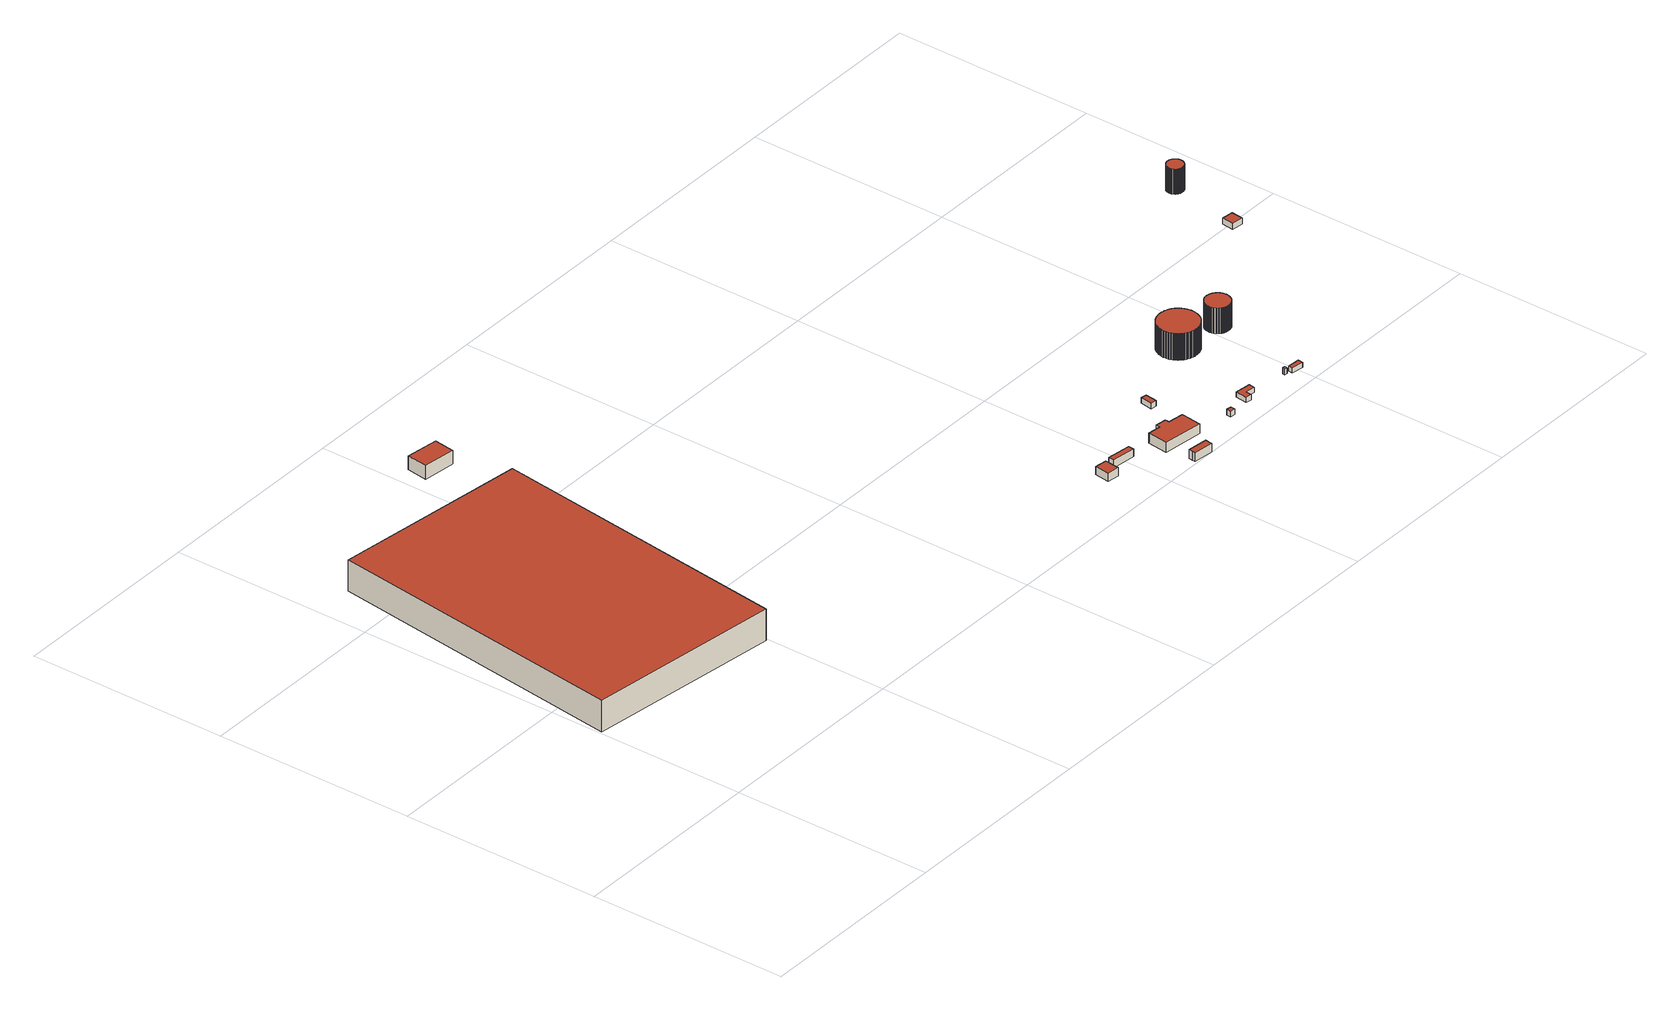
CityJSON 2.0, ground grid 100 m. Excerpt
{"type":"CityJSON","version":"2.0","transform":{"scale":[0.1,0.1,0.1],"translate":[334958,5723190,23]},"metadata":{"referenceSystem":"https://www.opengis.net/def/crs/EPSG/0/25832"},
"CityObjects":{
"building1":{"type":"Building","attributes":{"Geometrietyp2DReferenz":"3000","Gemeindeschluessel":"05170048","function":"31001_2150","roofType":"1000","measuredHeight":16.04},"address":[{"country":"Germany","locality":"Wesel","thoroughfareNumber":"14","thoroughfareName":"Zum Rhein-Lippe-Hafen"}],"geometry":[{"type":"Solid","lod":"2","boundaries":[[[[0,1,2,3]],[[4,5,1,0]],[[6,7,5,4]],[[3,2,7,6]],[[4,0,3,6]],[[1,5,7,2]]]],"semantics":{"surfaces":[{"type":"WallSurface"},{"type":"RoofSurface"},{"type":"GroundSurface"}],"values":[[0,0,0,0,1,2]]}}]},
"building2":{"type":"Building","attributes":{"Geometrietyp2DReferenz":"3000","Gemeindeschluessel":"05170048","function":"31001_2020","roofType":"1000","measuredHeight":7.1},"address":[{"country":"Germany","locality":"Wesel","thoroughfareNumber":"14","thoroughfareName":"Zum Rhein-Lippe-Hafen"}],"geometry":[{"type":"Solid","lod":"2","boundaries":[[[[8,9,10,11]],[[12,13,9,8]],[[14,15,13,12]],[[11,10,15,14]],[[12,8,11,14]],[[9,13,15,10]]]],"semantics":{"surfaces":[{"type":"WallSurface"},{"type":"RoofSurface"},{"type":"GroundSurface"}],"values":[[0,0,0,0,1,2]]}}]},
"building3":{"type":"Building","attributes":{"Geometrietyp2DReferenz":"3000","Gemeindeschluessel":"05170048","function":"31001_2112","roofType":"1000","measuredHeight":4.19},"geometry":[{"type":"Solid","lod":"2","boundaries":[[[[16,17,18,19]],[[20,21,17,16]],[[22,23,21,20]],[[19,18,23,22]],[[20,16,19,22]],[[17,21,23,18]]]],"semantics":{"surfaces":[{"type":"WallSurface"},{"type":"RoofSurface"},{"type":"GroundSurface"}],"values":[[0,0,0,0,1,2]]}}]},
"building4":{"type":"Building","attributes":{"Geometrietyp2DReferenz":"3000","Gemeindeschluessel":"05170048","function":"31001_2520","roofType":"1000","measuredHeight":3.94},"geometry":[{"type":"Solid","lod":"2","boundaries":[[[[24,25,26,27]],[[28,29,25,24]],[[30,31,29,28]],[[27,26,31,30]],[[28,24,27,30]],[[25,29,31,26]]]],"semantics":{"surfaces":[{"type":"WallSurface"},{"type":"RoofSurface"},{"type":"GroundSurface"}],"values":[[0,0,0,0,1,2]]}}]},
"building5":{"type":"Building","attributes":{"Geometrietyp2DReferenz":"3000","Gemeindeschluessel":"05170048","function":"31001_2440","roofType":"1000","measuredHeight":4.51},"geometry":[{"type":"Solid","lod":"2","boundaries":[[[[32,33,34,35]],[[36,37,33,32]],[[38,39,37,36]],[[40,41,39,38]],[[42,43,41,40]],[[35,34,43,42]],[[40,38,36,32,35,42]],[[33,37,39,41,43,34]]]],"semantics":{"surfaces":[{"type":"WallSurface"},{"type":"RoofSurface"},{"type":"GroundSurface"}],"values":[[0,0,0,0,0,0,1,2]]}}]},
"building6":{"type":"Building","attributes":{"Geometrietyp2DReferenz":"3000","Gemeindeschluessel":"05170048","function":"31001_2591","roofType":"1000","measuredHeight":4.93},"geometry":[{"type":"Solid","lod":"2","boundaries":[[[[44,45,46,47]],[[48,49,45,44]],[[50,51,49,48]],[[52,53,51,50]],[[54,55,53,52]],[[56,57,55,54]],[[58,59,57,56]],[[47,46,59,58]],[[56,54,52,50,48,44,47,58]],[[45,49,51,53,55,57,59,46]]]],"semantics":{"surfaces":[{"type":"WallSurface"},{"type":"RoofSurface"},{"type":"GroundSurface"}],"values":[[0,0,0,0,0,0,0,0,1,2]]}}]},
"building7":{"type":"Building","attributes":{"Geometrietyp2DReferenz":"3000","Gemeindeschluessel":"05170048","function":"31001_2463","roofType":"1000","measuredHeight":2.75},"geometry":[{"type":"Solid","lod":"2","boundaries":[[[[60,61,62,63]],[[64,65,61,60]],[[66,67,65,64]],[[63,62,67,66]],[[64,60,63,66]],[[61,65,67,62]]]],"semantics":{"surfaces":[{"type":"WallSurface"},{"type":"RoofSurface"},{"type":"GroundSurface"}],"values":[[0,0,0,0,1,2]]}}]},
"building8":{"type":"Building","attributes":{"Geometrietyp2DReferenz":"3000","Gemeindeschluessel":"05170048","function":"31001_2100","roofType":"1000","measuredHeight":2.93},"geometry":[{"type":"Solid","lod":"2","boundaries":[[[[68,69,70,71]],[[72,73,69,68]],[[74,75,73,72]],[[71,70,75,74]],[[72,68,71,74]],[[69,73,75,70]]]],"semantics":{"surfaces":[{"type":"WallSurface"},{"type":"RoofSurface"},{"type":"GroundSurface"}],"values":[[0,0,0,0,1,2]]}}]},
"building9":{"type":"Building","attributes":{"Geometrietyp2DReferenz":"3000","Gemeindeschluessel":"05170048","function":"31001_2100","roofType":"1000","measuredHeight":2.72},"geometry":[{"type":"Solid","lod":"2","boundaries":[[[[76,77,78,79]],[[80,81,77,76]],[[82,83,81,80]],[[84,85,83,82]],[[86,87,85,84]],[[79,78,87,86]],[[84,82,80,76,79,86]],[[77,81,83,85,87,78]]]],"semantics":{"surfaces":[{"type":"WallSurface"},{"type":"RoofSurface"},{"type":"GroundSurface"}],"values":[[0,0,0,0,0,0,1,2]]}}]},
"building10":{"type":"Building","attributes":{"Geometrietyp2DReferenz":"3000","Gemeindeschluessel":"05170048","function":"51002_1290","roofType":"9999","measuredHeight":3},"geometry":[{"type":"Solid","lod":"2","boundaries":[[[[88,89,90,91]],[[89,92,93,90]],[[88,94,92,89]],[[91,95,94,88]],[[90,93,95,91]],[[92,94,95,93]]]],"semantics":{"surfaces":[{"type":"RoofSurface"},{"type":"WallSurface"},{"type":"GroundSurface"}],"values":[[0,1,1,1,1,2]]}}]},
"building11":{"type":"Building","attributes":{"Geometrietyp2DReferenz":"3000","Gemeindeschluessel":"05170048","function":"51003_1205","roofType":"1000","measuredHeight":13.54},"geometry":[{"type":"Solid","lod":"2","boundaries":[[[[96,97,98,99]],[[100,101,97,96]],[[102,103,101,100]],[[104,105,103,102]],[[106,107,105,104]],[[108,109,107,106]],[[110,111,109,108]],[[112,113,111,110]],[[114,115,113,112]],[[116,117,115,114]],[[118,119,117,116]],[[120,121,119,118]],[[122,123,121,120]],[[124,125,123,122]],[[126,127,125,124]],[[128,129,127,126]],[[130,131,129,128]],[[132,133,131,130]],[[134,135,133,132]],[[136,137,135,134]],[[138,139,137,136]],[[140,141,139,138]],[[142,143,141,140]],[[144,145,143,142]],[[146,147,145,144]],[[148,149,147,146]],[[150,151,149,148]],[[152,153,151,150]],[[154,155,153,152]],[[156,157,155,154]],[[158,159,157,156]],[[160,161,159,158]],[[162,163,161,160]],[[164,165,163,162]],[[166,167,165,164]],[[168,169,167,166]],[[170,171,169,168]],[[172,173,171,170]],[[174,175,173,172]],[[176,177,175,174]],[[178,179,177,176]],[[180,181,179,178]],[[182,183,181,180]],[[184,185,183,182]],[[186,187,185,184]],[[188,189,187,186]],[[190,191,189,188]],[[192,193,191,190]],[[194,195,193,192]],[[196,197,195,194]],[[198,199,197,196]],[[200,201,199,198]],[[202,203,201,200]],[[204,205,203,202]],[[206,207,205,204]],[[208,209,207,206]],[[210,211,209,208]],[[212,213,211,210]],[[214,215,213,212]],[[216,217,215,214]],[[218,219,217,216]],[[220,221,219,218]],[[222,223,221,220]],[[224,225,223,222]],[[226,227,225,224]],[[228,229,227,226]],[[230,231,229,228]],[[232,233,231,230]],[[234,235,233,232]],[[236,237,235,234]],[[238,239,237,236]],[[240,241,239,238]],[[242,243,241,240]],[[244,245,243,242]],[[246,247,245,244]],[[248,249,247,246]],[[250,251,249,248]],[[252,253,251,250]],[[254,255,253,252]],[[256,257,255,254]],[[258,259,257,256]],[[260,261,259,258]],[[262,263,261,260]],[[264,265,263,262]],[[266,267,265,264]],[[268,269,267,266]],[[270,271,269,268]],[[272,273,271,270]],[[274,275,273,272]],[[276,277,275,274]],[[278,279,277,276]],[[280,281,279,278]],[[282,283,281,280]],[[284,285,283,282]],[[286,287,285,284]],[[288,289,287,286]],[[290,291,289,288]],[[292,293,291,290]],[[294,295,293,292]],[[296,297,295,294]],[[298,299,297,296]],[[300,301,299,298]],[[302,303,301,300]],[[304,305,303,302]],[[306,307,305,304]],[[308,309,307,306]],[[310,311,309,308]],[[312,313,311,310]],[[314,315,313,312]],[[316,317,315,314]],[[318,319,317,316]],[[320,321,319,318]],[[322,323,321,320]],[[324,325,323,322]],[[326,327,325,324]],[[328,329,327,326]],[[330,331,329,328]],[[332,333,331,330]],[[334,335,333,332]],[[99,98,335,334]],[[332,330,328,326,324,322,320,318,316,314,312,310,308,306,304,302,300,298,296,294,292,290,288,286,284,282,280,278,276,274,272,270,268,266,264,262,260,258,256,254,252,250,248,246,244,242,240,238,236,234,232,230,228,226,224,222,220,218,216,214,212,210,208,206,204,202,200,198,196,194,192,190,188,186,184,182,180,178,176,174,172,170,168,166,164,162,160,158,156,154,152,150,148,146,144,142,140,138,136,134,132,130,128,126,124,122,120,118,116,114,112,110,108,106,104,102,100,96,99,334]],[[97,101,103,105,107,109,111,113,115,117,119,121,123,125,127,129,131,133,135,137,139,141,143,145,147,149,151,153,155,157,159,161,163,165,167,169,171,173,175,177,179,181,183,185,187,189,191,193,195,197,199,201,203,205,207,209,211,213,215,217,219,221,223,225,227,229,231,233,235,237,239,241,243,245,247,249,251,253,255,257,259,261,263,265,267,269,271,273,275,277,279,281,283,285,287,289,291,293,295,297,299,301,303,305,307,309,311,313,315,317,319,321,323,325,327,329,331,333,335,98]]]],"semantics":{"surfaces":[{"type":"WallSurface"},{"type":"RoofSurface"},{"type":"GroundSurface"}],"values":[[0,0,0,0,0,0,0,0,0,0,0,0,0,0,0,0,0,0,0,0,0,0,0,0,0,0,0,0,0,0,0,0,0,0,0,0,0,0,0,0,0,0,0,0,0,0,0,0,0,0,0,0,0,0,0,0,0,0,0,0,0,0,0,0,0,0,0,0,0,0,0,0,0,0,0,0,0,0,0,0,0,0,0,0,0,0,0,0,0,0,0,0,0,0,0,0,0,0,0,0,0,0,0,0,0,0,0,0,0,0,0,0,0,0,0,0,0,0,0,0,1,2]]}}]},
"building12":{"type":"Building","attributes":{"Geometrietyp2DReferenz":"3000","Gemeindeschluessel":"05170048","function":"31001_2100","roofType":"1000","measuredHeight":2.61},"geometry":[{"type":"Solid","lod":"2","boundaries":[[[[336,337,338,339]],[[340,341,337,336]],[[342,343,341,340]],[[339,338,343,342]],[[340,336,339,342]],[[337,341,343,338]]]],"semantics":{"surfaces":[{"type":"WallSurface"},{"type":"RoofSurface"},{"type":"GroundSurface"}],"values":[[0,0,0,0,1,2]]}}]},
"building13":{"type":"Building","attributes":{"Geometrietyp2DReferenz":"3000","Gemeindeschluessel":"05170048","function":"51003_1201","roofType":"1000","measuredHeight":12.87},"geometry":[{"type":"Solid","lod":"2","boundaries":[[[[344,345,346,347]],[[348,349,345,344]],[[350,351,349,348]],[[352,353,351,350]],[[354,355,353,352]],[[356,357,355,354]],[[358,359,357,356]],[[360,361,359,358]],[[362,363,361,360]],[[364,365,363,362]],[[366,367,365,364]],[[368,369,367,366]],[[370,371,369,368]],[[372,373,371,370]],[[374,375,373,372]],[[376,377,375,374]],[[378,379,377,376]],[[380,381,379,378]],[[382,383,381,380]],[[384,385,383,382]],[[386,387,385,384]],[[388,389,387,386]],[[390,391,389,388]],[[392,393,391,390]],[[394,395,393,392]],[[396,397,395,394]],[[398,399,397,396]],[[400,401,399,398]],[[402,403,401,400]],[[404,405,403,402]],[[406,407,405,404]],[[408,409,407,406]],[[410,411,409,408]],[[412,413,411,410]],[[414,415,413,412]],[[416,417,415,414]],[[418,419,417,416]],[[420,421,419,418]],[[422,423,421,420]],[[424,425,423,422]],[[426,427,425,424]],[[428,429,427,426]],[[430,431,429,428]],[[432,433,431,430]],[[434,435,433,432]],[[436,437,435,434]],[[438,439,437,436]],[[440,441,439,438]],[[442,443,441,440]],[[444,445,443,442]],[[446,447,445,444]],[[448,449,447,446]],[[450,451,449,448]],[[452,453,451,450]],[[454,455,453,452]],[[456,457,455,454]],[[458,459,457,456]],[[460,461,459,458]],[[462,463,461,460]],[[464,465,463,462]],[[466,467,465,464]],[[468,469,467,466]],[[470,471,469,468]],[[472,473,471,470]],[[474,475,473,472]],[[476,477,475,474]],[[478,479,477,476]],[[480,481,479,478]],[[482,483,481,480]],[[484,485,483,482]],[[486,487,485,484]],[[488,489,487,486]],[[490,491,489,488]],[[492,493,491,490]],[[494,495,493,492]],[[496,497,495,494]],[[498,499,497,496]],[[500,501,499,498]],[[502,503,501,500]],[[504,505,503,502]],[[506,507,505,504]],[[508,509,507,506]],[[510,511,509,508]],[[512,513,511,510]],[[514,515,513,512]],[[516,517,515,514]],[[518,519,517,516]],[[520,521,519,518]],[[522,523,521,520]],[[347,346,523,522]],[[520,518,516,514,512,510,508,506,504,502,500,498,496,494,492,490,488,486,484,482,480,478,476,474,472,470,468,466,464,462,460,458,456,454,452,450,448,446,444,442,440,438,436,434,432,430,428,426,424,422,420,418,416,414,412,410,408,406,404,402,400,398,396,394,392,390,388,386,384,382,380,378,376,374,372,370,368,366,364,362,360,358,356,354,352,350,348,344,347,522]],[[345,349,351,353,355,357,359,361,363,365,367,369,371,373,375,377,379,381,383,385,387,389,391,393,395,397,399,401,403,405,407,409,411,413,415,417,419,421,423,425,427,429,431,433,435,437,439,441,443,445,447,449,451,453,455,457,459,461,463,465,467,469,471,473,475,477,479,481,483,485,487,489,491,493,495,497,499,501,503,505,507,509,511,513,515,517,519,521,523,346]]]],"semantics":{"surfaces":[{"type":"WallSurface"},{"type":"RoofSurface"},{"type":"GroundSurface"}],"values":[[0,0,0,0,0,0,0,0,0,0,0,0,0,0,0,0,0,0,0,0,0,0,0,0,0,0,0,0,0,0,0,0,0,0,0,0,0,0,0,0,0,0,0,0,0,0,0,0,0,0,0,0,0,0,0,0,0,0,0,0,0,0,0,0,0,0,0,0,0,0,0,0,0,0,0,0,0,0,0,0,0,0,0,0,0,0,0,0,0,0,1,2]]}}]},
"building14":{"type":"Building","attributes":{"Geometrietyp2DReferenz":"3000","Gemeindeschluessel":"05170048","function":"31001_2100","roofType":"1000","measuredHeight":2.97},"address":[{"country":"Germany","locality":"Wesel","thoroughfareNumber":"1","thoroughfareName":"Zum Ölhafen"}],"geometry":[{"type":"Solid","lod":"2","boundaries":[[[[524,525,526,527]],[[528,529,525,524]],[[530,531,529,528]],[[527,526,531,530]],[[528,524,527,530]],[[525,529,531,526]]]],"semantics":{"surfaces":[{"type":"WallSurface"},{"type":"RoofSurface"},{"type":"GroundSurface"}],"values":[[0,0,0,0,1,2]]}}]},
"building15":{"type":"Building","attributes":{"Geometrietyp2DReferenz":"3000","Gemeindeschluessel":"05170048","function":"51003_1205","roofType":"1000","measuredHeight":12.67},"geometry":[{"type":"Solid","lod":"2","boundaries":[[[[532,533,534,535]],[[536,537,533,532]],[[538,539,537,536]],[[540,541,539,538]],[[542,543,541,540]],[[544,545,543,542]],[[546,547,545,544]],[[548,549,547,546]],[[550,551,549,548]],[[552,553,551,550]],[[554,555,553,552]],[[556,557,555,554]],[[558,559,557,556]],[[560,561,559,558]],[[562,563,561,560]],[[564,565,563,562]],[[566,567,565,564]],[[568,569,567,566]],[[570,571,569,568]],[[572,573,571,570]],[[574,575,573,572]],[[576,577,575,574]],[[578,579,577,576]],[[580,581,579,578]],[[582,583,581,580]],[[584,585,583,582]],[[586,587,585,584]],[[588,589,587,586]],[[590,591,589,588]],[[592,593,591,590]],[[594,595,593,592]],[[596,597,595,594]],[[598,599,597,596]],[[600,601,599,598]],[[602,603,601,600]],[[604,605,603,602]],[[606,607,605,604]],[[608,609,607,606]],[[610,611,609,608]],[[612,613,611,610]],[[614,615,613,612]],[[616,617,615,614]],[[618,619,617,616]],[[620,621,619,618]],[[622,623,621,620]],[[624,625,623,622]],[[626,627,625,624]],[[628,629,627,626]],[[630,631,629,628]],[[632,633,631,630]],[[634,635,633,632]],[[636,637,635,634]],[[638,639,637,636]],[[640,641,639,638]],[[642,643,641,640]],[[644,645,643,642]],[[646,647,645,644]],[[648,649,647,646]],[[650,651,649,648]],[[652,653,651,650]],[[654,655,653,652]],[[656,657,655,654]],[[658,659,657,656]],[[660,661,659,658]],[[662,663,661,660]],[[664,665,663,662]],[[666,667,665,664]],[[668,669,667,666]],[[670,671,669,668]],[[672,673,671,670]],[[674,675,673,672]],[[535,534,675,674]],[[672,670,668,666,664,662,660,658,656,654,652,650,648,646,644,642,640,638,636,634,632,630,628,626,624,622,620,618,616,614,612,610,608,606,604,602,600,598,596,594,592,590,588,586,584,582,580,578,576,574,572,570,568,566,564,562,560,558,556,554,552,550,548,546,544,542,540,538,536,532,535,674]],[[533,537,539,541,543,545,547,549,551,553,555,557,559,561,563,565,567,569,571,573,575,577,579,581,583,585,587,589,591,593,595,597,599,601,603,605,607,609,611,613,615,617,619,621,623,625,627,629,631,633,635,637,639,641,643,645,647,649,651,653,655,657,659,661,663,665,667,669,671,673,675,534]]]],"semantics":{"surfaces":[{"type":"WallSurface"},{"type":"RoofSurface"},{"type":"GroundSurface"}],"values":[[0,0,0,0,0,0,0,0,0,0,0,0,0,0,0,0,0,0,0,0,0,0,0,0,0,0,0,0,0,0,0,0,0,0,0,0,0,0,0,0,0,0,0,0,0,0,0,0,0,0,0,0,0,0,0,0,0,0,0,0,0,0,0,0,0,0,0,0,0,0,0,0,1,2]]}}]}
},
"vertices":[
[980,608,176],[980,608,16],[1172,2114,16],[1172,2114,176],[3,732,176],[3,732,16],[194,2239,176],[194,2239,16],
[1229,2478,89],[1229,2478,18],[1242,2580,18],[1242,2580,89],[1068,2499,89],[1068,2499,18],[1081,2601,89],[1081,2601,18],
[2886,195,57],[2886,195,15],[2895,268,15],[2895,268,57],[2826,202,57],[2826,202,15],[2835,275,57],[2835,275,15],
[3046,263,53],[3046,263,14],[2928,278,14],[2928,278,53],[3043,234,53],[3043,234,14],[2924,249,53],[2924,249,14],
[3284,12,50],[3284,12,5],[3287,35,5],[3287,35,50],[3283,1,50],[3283,1,5],[3183,13,50],[3183,13,5],[3184,25,50],[3184,25,5],[3187,48,50],[3187,48,5],
[3239,246,56],[3239,246,6],[3175,254,6],[3175,254,56],[3242,267,56],[3242,267,6],[3298,260,56],[3298,260,6],[3296,239,56],[3296,239,6],[3375,229,56],[3375,229,6],[3362,126,56],[3362,126,6],[3162,151,56],[3162,151,6],
[3417,455,40],[3417,455,12],[3388,460,12],[3388,460,40],[3409,396,40],[3409,396,12],[3379,400,40],[3379,400,12],
[3557,89,44],[3557,89,15],[3560,112,15],[3560,112,44],[3533,92,44],[3533,92,15],[3536,115,44],[3536,115,15],
[3741,127,42],[3741,127,15],[3744,156,15],[3744,156,42],[3693,133,42],[3693,133,15],[3689,103,42],[3689,103,15],[3660,107,42],[3660,107,15],[3667,166,42],[3667,166,15],
[3926,106,46],[3939,104,46],[3941,117,46],[3928,119,46],[3939,104,16],[3941,117,16],[3926,106,16],[3928,119,16],
[3715,602,154],[3715,602,19],[3714,596,19],[3714,596,154],[3716,609,154],[3716,609,19],[3718,615,154],[3718,615,19],[3719,620,154],[3719,620,19],[3721,626,154],[3721,626,19],[3724,631,154],[3724,631,19],[3726,635,154],[3726,635,19],[3729,640,154],[3729,640,19],[3731,644,154],[3731,644,19],[3734,648,154],[3734,648,19],[3737,651,154],[3737,651,19],[3740,655,154],[3740,655,19],[3743,658,154],[3743,658,19],[3746,660,154],[3746,660,19],[3749,663,154],[3749,663,19],[3752,666,154],[3752,666,19],[3756,668,154],[3756,668,19],[3759,671,154],[3759,671,19],[3763,673,154],[3763,673,19],[3768,676,154],[3768,676,19],[3772,678,154],[3772,678,19],[3777,680,154],[3777,680,19],[3783,682,154],[3783,682,19],[3788,683,154],[3788,683,19],[3794,685,154],[3794,685,19],[3800,685,154],[3800,685,19],[3806,686,154],[3806,686,19],[3813,686,154],[3813,686,19],[3816,686,154],[3816,686,19],[3818,686,154],[3818,686,19],[3824,685,154],[3824,685,19],[3831,684,154],[3831,684,19],[3837,683,154],[3837,683,19],[3843,681,154],[3843,681,19],[3849,679,154],[3849,679,19],[3854,677,154],[3854,677,19],[3859,674,154],[3859,674,19],[3863,672,154],[3863,672,19],[3868,669,154],[3868,669,19],[3872,666,154],[3872,666,19],[3875,663,154],[3875,663,19],[3879,660,154],[3879,660,19],[3882,657,154],[3882,657,19],[3885,654,154],[3885,654,19],[3887,651,154],[3887,651,19],[3890,648,154],[3890,648,19],[3892,644,154],[3892,644,19],[3895,640,154],[3895,640,19],[3897,637,154],[3897,637,19],[3899,632,154],[3899,632,19],[3901,628,154],[3901,628,19],[3903,623,154],[3903,623,19],[3905,618,154],[3905,618,19],[3907,613,154],[3907,613,19],[3908,607,154],[3908,607,19],[3909,601,154],[3909,601,19],[3910,595,154],[3910,595,19],[3910,589,154],[3910,589,19],[3910,582,154],[3910,582,19],[3909,576,154],[3909,576,19],[3909,574,154],[3909,574,19],[3908,571,154],[3908,571,19],[3907,565,154],[3907,565,19],[3905,559,154],[3905,559,19],[3903,553,154],[3903,553,19],[3901,548,154],[3901,548,19],[3898,542,154],[3898,542,19],[3896,538,154],[3896,538,19],[3893,533,154],[3893,533,19],[3890,529,154],[3890,529,19],[3887,525,154],[3887,525,19],[3884,522,154],[3884,522,19],[3880,518,154],[3880,518,19],[3877,515,154],[3877,515,19],[3874,513,154],[3874,513,19],[3871,510,154],[3871,510,19],[3868,508,154],[3868,508,19],[3864,505,154],[3864,505,19],[3860,503,154],[3860,503,19],[3856,501,154],[3856,501,19],[3852,499,154],[3852,499,19],[3847,497,154],[3847,497,19],[3843,495,154],[3843,495,19],[3837,494,154],[3837,494,19],[3832,493,154],[3832,493,19],[3826,492,154],[3826,492,19],[3821,491,154],[3821,491,19],[3814,490,154],[3814,490,19],[3808,491,154],[3808,491,19],[3802,491,154],[3802,491,19],[3799,491,154],[3799,491,19],[3794,492,154],[3794,492,19],[3787,494,154],[3787,494,19],[3781,495,154],[3781,495,19],[3776,497,154],[3776,497,19],[3771,500,154],[3771,500,19],[3766,502,154],[3766,502,19],[3761,505,154],[3761,505,19],[3757,508,154],[3757,508,19],[3753,510,154],[3753,510,19],[3749,513,154],[3749,513,19],[3746,516,154],[3746,516,19],[3742,519,154],[3742,519,19],[3740,522,154],[3740,522,19],[3737,526,154],[3737,526,19],[3734,529,154],[3734,529,19],[3732,532,154],[3732,532,19],[3729,536,154],[3729,536,19],[3727,540,154],[3727,540,19],[3725,544,154],[3725,544,19],[3723,548,154],[3723,548,19],[3721,553,154],[3721,553,19],[3719,558,154],[3719,558,19],[3717,563,154],[3717,563,19],[3716,569,154],[3716,569,19],[3715,575,154],[3715,575,19],[3714,581,154],[3714,581,19],[3714,587,154],[3714,587,19],[3714,592,154],[3714,592,19],
[4016,81,42],[4016,81,16],[4019,105,16],[4019,105,42],[3956,89,42],[3956,89,16],[3959,112,42],[3959,112,16],
[3988,532,149],[3988,532,20],[3991,527,20],[3991,527,149],[3987,537,149],[3987,537,20],[3985,542,149],[3985,542,20],[3984,548,149],[3984,548,20],[3984,552,149],[3984,552,20],[3983,557,149],[3983,557,20],[3984,562,149],[3984,562,20],[3984,566,149],[3984,566,20],[3985,570,149],[3985,570,20],[3986,574,149],[3986,574,20],[3987,577,149],[3987,577,20],[3989,580,149],[3989,580,20],[3990,583,149],[3990,583,20],[3992,586,149],[3992,586,20],[3993,589,149],[3993,589,20],[3995,592,149],[3995,592,20],[3997,595,149],[3997,595,20],[4000,597,149],[4000,597,20],[4002,600,149],[4002,600,20],[4006,603,149],[4006,603,20],[4009,605,149],[4009,605,20],[4013,608,149],[4013,608,20],[4017,610,149],[4017,610,20],[4021,612,149],[4021,612,20],[4026,614,149],[4026,614,20],[4031,615,149],[4031,615,20],[4037,616,149],[4037,616,20],[4042,616,149],[4042,616,20],[4043,616,149],[4043,616,20],[4044,616,149],[4044,616,20],[4050,616,149],[4050,616,20],[4056,615,149],[4056,615,20],[4061,614,149],[4061,614,20],[4066,612,149],[4066,612,20],[4070,610,149],[4070,610,20],[4074,608,149],[4074,608,20],[4078,605,149],[4078,605,20],[4081,603,149],[4081,603,20],[4084,600,149],[4084,600,20],[4087,597,149],[4087,597,20],[4090,595,149],[4090,595,20],[4092,592,149],[4092,592,20],[4094,589,149],[4094,589,20],[4095,586,149],[4095,586,20],[4097,583,149],[4097,583,20],[4098,580,149],[4098,580,20],[4100,577,149],[4100,577,20],[4101,574,149],[4101,574,20],[4102,570,149],[4102,570,20],[4103,566,149],[4103,566,20],[4103,562,149],[4103,562,20],[4103,557,149],[4103,557,20],[4103,552,149],[4103,552,20],[4103,548,149],[4103,548,20],[4102,542,149],[4102,542,20],[4100,537,149],[4100,537,20],[4098,532,149],[4098,532,20],[4096,527,149],[4096,527,20],[4095,526,149],[4095,526,20],[4095,525,149],[4095,525,20],[4092,521,149],[4092,521,20],[4088,516,149],[4088,516,20],[4085,513,149],[4085,513,20],[4081,509,149],[4081,509,20],[4077,506,149],[4077,506,20],[4073,504,149],[4073,504,20],[4069,502,149],[4069,502,20],[4065,500,149],[4065,500,20],[4061,499,149],[4061,499,20],[4057,498,149],[4057,498,20],[4053,497,149],[4053,497,20],[4050,497,149],[4050,497,20],[4047,496,149],[4047,496,20],[4043,496,149],[4043,496,20],[4040,496,149],[4040,496,20],[4037,497,149],[4037,497,20],[4033,497,149],[4033,497,20],[4030,498,149],[4030,498,20],[4026,499,149],[4026,499,20],[4022,500,149],[4022,500,20],[4018,502,149],[4018,502,20],[4014,504,149],[4014,504,20],[4010,506,149],[4010,506,20],[4006,509,149],[4006,509,20],[4002,513,149],[4002,513,20],[3999,516,149],[3999,516,20],[3995,521,149],[3995,521,20],[3992,525,149],[3992,525,20],[3992,526,149],[3992,526,20],
[4723,949,49],[4723,949,19],[4729,1009,19],[4729,1009,49],[4665,955,49],[4665,955,19],[4671,1015,49],[4671,1015,19],
[4723,1325,145],[4723,1325,18],[4725,1321,18],[4725,1321,145],[4722,1329,145],[4722,1329,18],[4721,1333,145],[4721,1333,18],[4721,1337,145],[4721,1337,18],[4721,1341,145],[4721,1341,18],[4721,1344,145],[4721,1344,18],[4722,1348,145],[4722,1348,18],[4723,1351,145],[4723,1351,18],[4724,1353,145],[4724,1353,18],[4725,1356,145],[4725,1356,18],[4726,1358,145],[4726,1358,18],[4727,1360,145],[4727,1360,18],[4729,1363,145],[4729,1363,18],[4731,1365,145],[4731,1365,18],[4733,1367,145],[4733,1367,18],[4736,1369,145],[4736,1369,18],[4739,1372,145],[4739,1372,18],[4742,1373,145],[4742,1373,18],[4745,1375,145],[4745,1375,18],[4749,1377,145],[4749,1377,18],[4754,1378,145],[4754,1378,18],[4758,1378,145],[4758,1378,18],[4761,1378,145],[4761,1378,18],[4763,1378,145],[4763,1378,18],[4768,1378,145],[4768,1378,18],[4772,1377,145],[4772,1377,18],[4776,1375,145],[4776,1375,18],[4780,1373,145],[4780,1373,18],[4783,1372,145],[4783,1372,18],[4786,1369,145],[4786,1369,18],[4788,1367,145],[4788,1367,18],[4790,1365,145],[4790,1365,18],[4792,1363,145],[4792,1363,18],[4794,1360,145],[4794,1360,18],[4795,1358,145],[4795,1358,18],[4797,1356,145],[4797,1356,18],[4798,1353,145],[4798,1353,18],[4799,1351,145],[4799,1351,18],[4800,1348,145],[4800,1348,18],[4800,1344,145],[4800,1344,18],[4801,1341,145],[4801,1341,18],[4801,1337,145],[4801,1337,18],[4800,1333,145],[4800,1333,18],[4800,1329,145],[4800,1329,18],[4798,1325,145],[4798,1325,18],[4797,1321,145],[4797,1321,18],[4795,1318,145],[4795,1318,18],[4794,1316,145],[4794,1316,18],[4791,1312,145],[4791,1312,18],[4788,1309,145],[4788,1309,18],[4785,1306,145],[4785,1306,18],[4782,1304,145],[4782,1304,18],[4779,1302,145],[4779,1302,18],[4775,1301,145],[4775,1301,18],[4772,1300,145],[4772,1300,18],[4769,1299,145],[4769,1299,18],[4766,1299,145],[4766,1299,18],[4763,1298,145],[4763,1298,18],[4761,1298,145],[4761,1298,18],[4758,1298,145],[4758,1298,18],[4755,1299,145],[4755,1299,18],[4752,1299,145],[4752,1299,18],[4749,1300,145],[4749,1300,18],[4746,1301,145],[4746,1301,18],[4743,1302,145],[4743,1302,18],[4740,1304,145],[4740,1304,18],[4736,1306,145],[4736,1306,18],[4733,1309,145],[4733,1309,18],[4730,1312,145],[4730,1312,18],[4728,1316,145],[4728,1316,18],[4726,1318,145],[4726,1318,18]
]}
